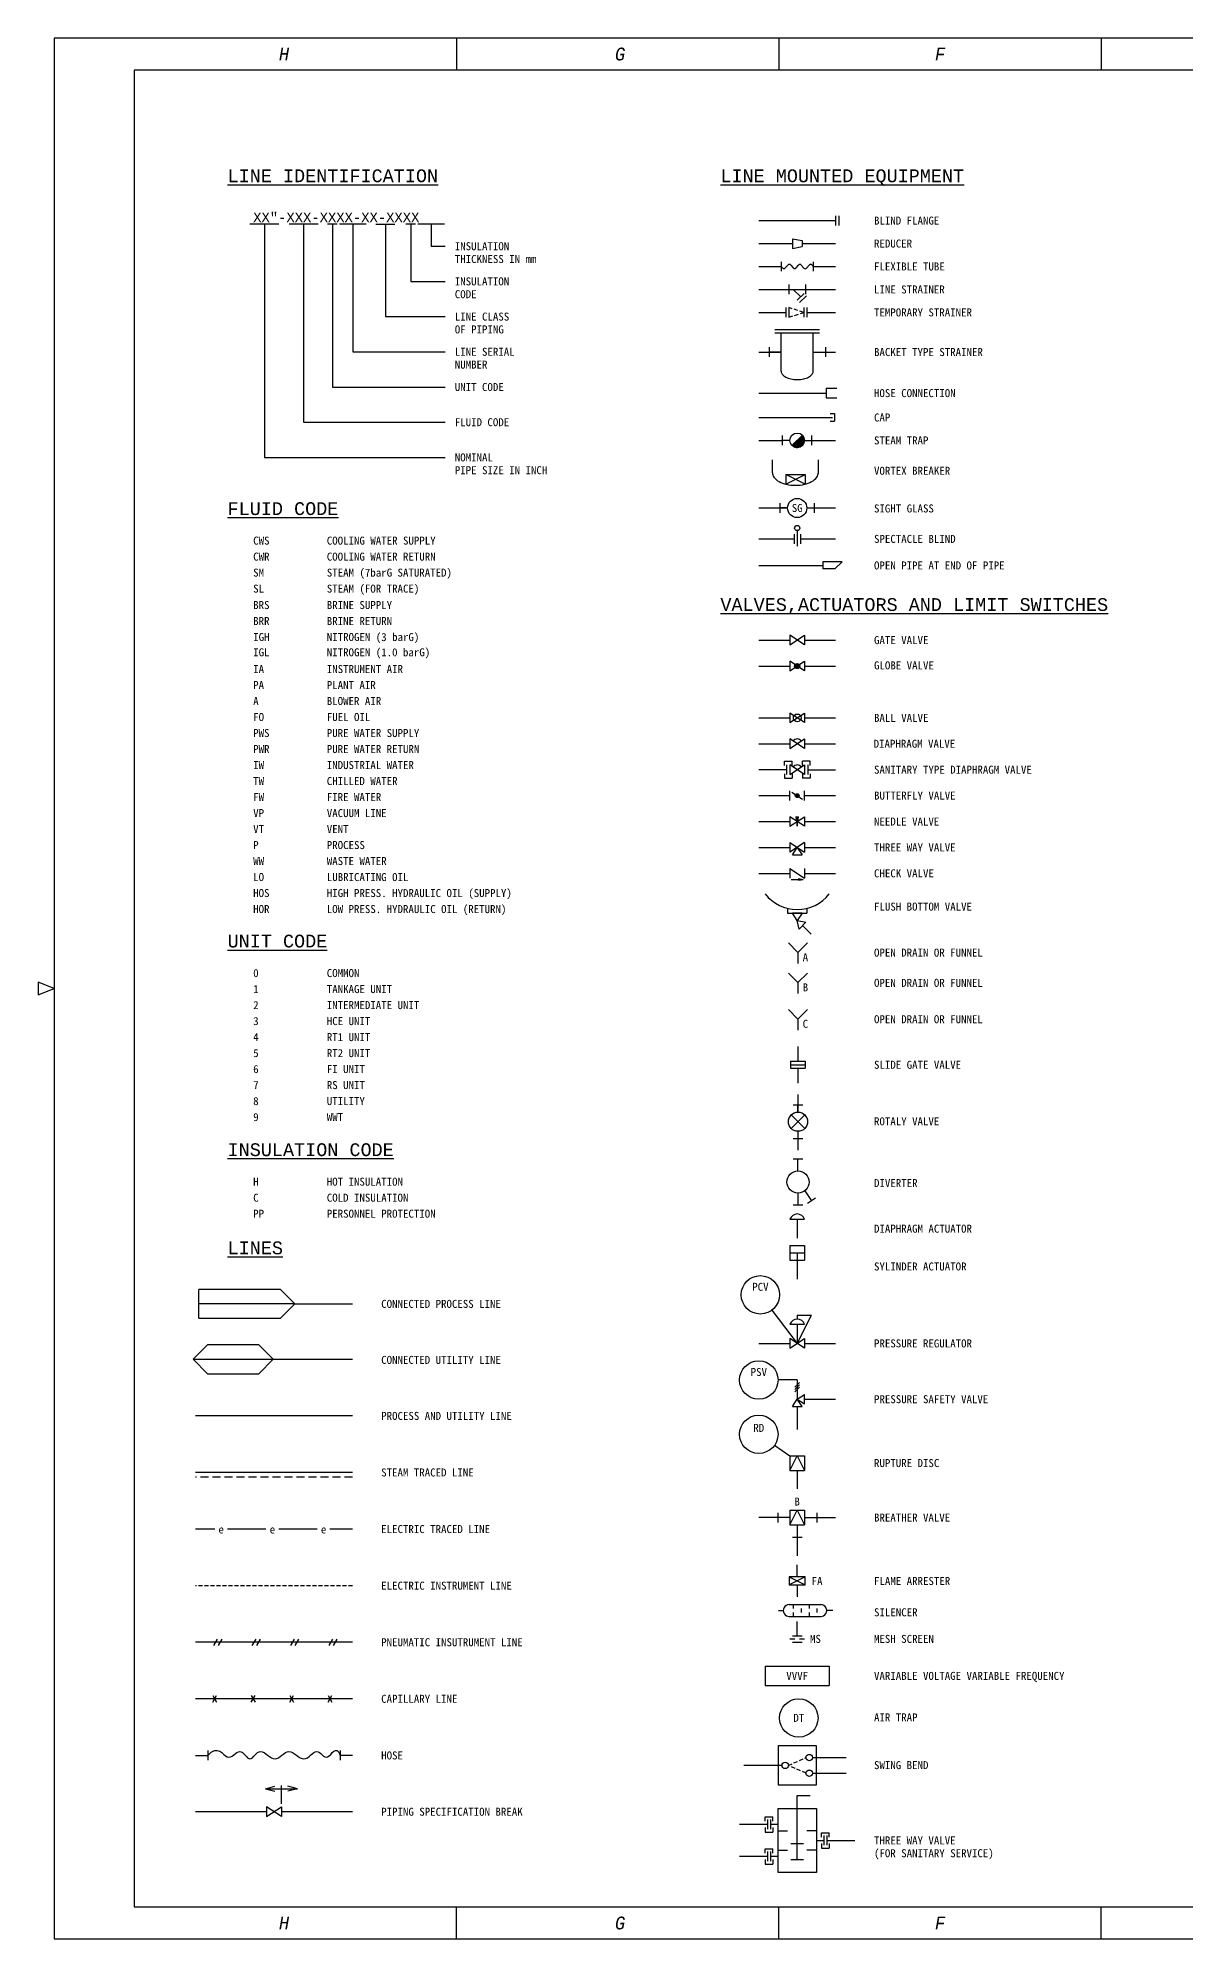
# Model space of a CAD drawing. Extents: x -2 to 849, y 6 to 600.
# Drawn here: x -2 to 356, y 6 to 600 of the extents above; entities that cross this region are included whole.
import ezdxf
from ezdxf.enums import TextEntityAlignment as Align

# ---------------------------------------------------------------- set-up
doc = ezdxf.new("R2010")
doc.units = 0
doc.header["$LTSCALE"] = 10
doc.header["$MEASUREMENT"] = 0
doc.linetypes.add('HIDDEN', pattern=[0.375, 0.25, -0.125])
doc.linetypes.add('HIDDEN2', pattern=[0.1875, 0.125, -0.0625])
doc.layers.get('0').update_dxf_attribs({"linetype": 'CONTINUOUS'})
for name, color, linetype in [('INST', 4, 'HIDDEN2'), ('L100_9', 1, 'CONTINUOUS'), ('TRACE', 1, 'HIDDEN')]:
    doc.layers.add(name, color=color, linetype=linetype)
doc.styles.add('25NOTE', font='SimSun.ttf', dxfattribs={"width": 0.75})
doc.styles.add('35NOTE', font='monotxt', dxfattribs={"height": 3.5})
doc.styles.add('40NOTE', font='monotxt', dxfattribs={"height": 4})
doc.styles.get("Standard").update_dxf_attribs({"font": 'monotxt'})

msp = doc.modelspace()

# ---------------------------------------------------------------- linework, layer by layer
for p, q in [((64, 542), (73, 542)), ((68.5, 542), (68.5, 469)), ((76.27, 542), (85.27, 542)), ((80.77, 542), (80.77, 480)), ((88.24, 542), (91.24, 542)), ((89.74, 542), (89.74, 491)), ((91.94, 542), (100.3, 542)), ((96.12, 542), (96.12, 502)), ((103.3, 541.9), (109.29, 541.9)), ((106.3, 541.9), (106.3, 513)), ((112.74, 542), (115.74, 542)), ((114.24, 542), (114.24, 524)), ((116.44, 542), (124.8, 542)), ((120.62, 542), (120.62, 535)), ((223, 543), (247, 543)), ((247, 544.5), (247, 541.5)), ((248, 544.5), (248, 541.5)), ((120.62, 535), (125, 535)), ((223, 535.83), (233.5, 535.83)), ((233.5, 537.33), (236.5, 536.73)), ((233.5, 537.33), (233.5, 534.33)), ((233.5, 534.33), (236.5, 534.93)), ((236.5, 536.73), (236.5, 534.93)), ((236.5, 535.83), (247, 535.83)), ((230, 530.16), (230, 527.16)), ((231.29, 528.21), (232.04, 529.1)), ((232.96, 529.1), (233.71, 528.21)), ((234.63, 528.21), (235.37, 529.1)), ((236.29, 529.1), (237.12, 528.12)), ((237.88, 528.12), (238.71, 529.1)), ((239.63, 529.1), (240, 528.66)), ((240, 530.16), (240, 527.16)), ((114.24, 524), (125, 524)), ((223, 528.66), (230, 528.66)), ((230, 528.66), (230.37, 528.21)), ((232.4, 522.98), (232.4, 519.98)), ((237.6, 522.98), (237.6, 519.98)), ((240, 528.66), (247, 528.66)), ((223, 521.48), (247, 521.48)), ((232.4, 521.48), (237.6, 521.48)), ((233.79, 521.48), (236.09, 519.18)), ((235.03, 518.12), (237.15, 520.25)), ((235.74, 517.42), (237.86, 519.54)), ((106.3, 513), (125, 513)), ((223, 514.31), (231.42, 514.31)), ((231.42, 515.81), (231.42, 512.81)), ((232.42, 515.81), (232.42, 512.81)), ((232.42, 515.81), (232.42, 512.81)), ((237.02, 515.81), (237.02, 512.81)), ((237.02, 515.81), (237.02, 512.81)), ((238.02, 515.81), (238.02, 512.81)), ((238.02, 514.31), (247, 514.31)), ((228, 508.92), (242, 508.92)), ((228, 507.92), (242, 507.92)), ((230, 495.92), (230, 507.92)), ((240, 495.92), (240, 507.92)), ((96.12, 502), (125, 502)), ((223, 501.92), (230, 501.92)), ((226.2, 503.42), (226.2, 500.42)), ((230, 501.92), (226.2, 501.92)), ((240, 501.92), (247, 501.92)), ((240, 501.92), (243.8, 501.92)), ((243.8, 503.42), (243.8, 500.42)), ((89.74, 491), (125, 491)), ((223, 489.09), (244, 489.09)), ((244, 490.59), (247.4, 490.59)), ((244, 490.59), (244, 487.59)), ((244, 487.59), (247.4, 487.59)), ((223, 481.48), (246, 481.48)), ((245.3, 482.68), (246.7, 482.68)), ((246.7, 482.68), (246.7, 480.28)), ((80.77, 480), (125, 480)), ((230.4, 472.81), (230.4, 475.81)), ((233.37, 472.69), (236.63, 475.94)), ((233.52, 472.69), (236.62, 475.8)), ((233.66, 472.69), (236.62, 475.65)), ((233.81, 472.7), (236.61, 475.5)), ((233.97, 472.72), (236.6, 475.34)), ((239.6, 472.81), (239.6, 475.81)), ((245.3, 480.28), (246.7, 480.28)), ((223, 474.31), (230.4, 474.31)), ((232.7, 474.31), (230.4, 474.31)), ((234.13, 472.74), (236.58, 475.18)), ((234.3, 472.76), (236.55, 475.01)), ((234.48, 472.8), (236.51, 474.83)), ((234.67, 472.85), (236.46, 474.64)), ((234.88, 472.92), (236.39, 474.43)), ((235.12, 473.02), (236.29, 474.19)), ((235.44, 473.2), (236.12, 473.87)), ((237.3, 474.31), (239.6, 474.31)), ((239, 474.31), (247, 474.31)), ((68.5, 469), (125, 469)), ((227.26, 464.23), (227.26, 468.26)), ((231.44, 463.64), (237.44, 463.64)), ((231.44, 463.64), (231.44, 460.64)), ((237.44, 460.64), (231.44, 463.64)), ((231.44, 460.64), (237.44, 463.64)), ((237.44, 463.64), (237.44, 460.64)), ((241.61, 464.23), (241.61, 468.26)), ((223, 453.2), (231.7, 453.2)), ((229.7, 451.7), (229.7, 454.7)), ((232, 453.2), (229.7, 453.2)), ((238, 453.2), (240.3, 453.2)), ((238.3, 453.2), (247, 453.2)), ((240.3, 454.7), (240.3, 451.7)), ((235, 446.14), (235, 441.29)), ((223, 443.54), (234, 443.54)), ((234, 445.04), (234, 442.04)), ((236, 445.04), (236, 442.04)), ((236, 443.54), (247, 443.54)), ((223, 435.24), (243, 435.24)), ((249, 436.34), (243, 436.34)), ((243, 436.34), (243, 434.14)), ((246.8, 434.14), (243, 434.14)), ((249, 436.34), (246.8, 434.14)), ((223, 411.91), (232.7, 411.91)), ((232.7, 413.41), (232.7, 410.41)), ((232.7, 410.41), (237.3, 413.41)), ((237.3, 410.41), (232.7, 413.41)), ((237.3, 413.41), (237.3, 410.41)), ((237.3, 411.91), (247, 411.91)), ((232.7, 402.31), (237.3, 405.31)), ((237.3, 402.31), (232.7, 405.31)), ((232.7, 405.31), (232.7, 402.31)), ((237.3, 405.31), (237.3, 402.31)), ((223, 403.81), (232.7, 403.81)), ((237.3, 403.81), (247, 403.81)), ((223, 387.62), (232.7, 387.62)), ((232.7, 389.12), (232.7, 386.12)), ((232.7, 386.12), (237.3, 389.12)), ((237.3, 386.12), (232.7, 389.12)), ((237.3, 389.12), (237.3, 386.12)), ((237.3, 387.62), (247, 387.62)), ((232.7, 381.02), (232.7, 378.02)), ((237.3, 378.02), (232.7, 381.02)), ((232.7, 378.02), (237.3, 381.02)), ((237.3, 381.02), (237.3, 378.02)), ((223, 379.52), (232.7, 379.52)), ((237.3, 379.52), (247, 379.52)), ((231.7, 371.42), (223, 371.42)), ((230.98, 374.09), (233.38, 374.09)), ((230.98, 372.69), (230.98, 374.09)), ((230.98, 370.15), (230.98, 368.75)), ((230.98, 368.75), (233.38, 368.75)), ((231.7, 372.92), (231.7, 369.92)), ((232.7, 372.92), (232.7, 369.92)), ((237.3, 369.92), (232.7, 372.92)), ((232.7, 369.92), (237.3, 372.92)), ((232.7, 372.92), (232.7, 369.92)), ((233.38, 372.69), (233.38, 374.09)), ((233.38, 370.15), (233.38, 368.75)), ((239.02, 374.09), (236.62, 374.09)), ((236.62, 372.69), (236.62, 374.09)), ((236.62, 370.15), (236.62, 368.75)), ((239.02, 368.75), (236.62, 368.75)), ((237.3, 372.92), (237.3, 369.92)), ((237.3, 372.92), (237.3, 369.92)), ((238.3, 372.92), (238.3, 369.92)), ((238.3, 371.42), (247, 371.42)), ((239.02, 372.69), (239.02, 374.09)), ((239.02, 370.15), (239.02, 368.75)), ((223, 363.33), (232.7, 363.33)), ((232.7, 361.83), (232.7, 364.83)), ((233.3, 364.43), (236.7, 362.22)), ((237.3, 361.83), (237.3, 364.83)), ((237.3, 363.33), (247, 363.33)), ((232.7, 353.73), (237.3, 356.73)), ((237.3, 353.73), (232.7, 356.73)), ((232.7, 356.73), (232.7, 353.73)), ((234.6, 356.73), (235, 353.73)), ((234.6, 356.73), (235.4, 356.73)), ((234.71, 356.63), (235, 354.49)), ((234.71, 356.63), (235.29, 356.63)), ((234.83, 356.53), (235.17, 356.53)), ((234.83, 356.53), (235, 355.24)), ((234.94, 356.43), (235, 356)), ((234.94, 356.43), (235.06, 356.43)), ((235, 353.73), (235.4, 356.73)), ((235, 354.49), (235.29, 356.63)), ((235, 355.24), (235.17, 356.53)), ((235, 356), (235.06, 356.43)), ((237.3, 356.73), (237.3, 353.73)), ((223, 355.23), (232.7, 355.23)), ((237.3, 355.23), (247, 355.23)), ((223, 347.13), (232.7, 347.13)), ((237.3, 348.63), (232.7, 345.63)), ((232.7, 348.63), (237.3, 345.63)), ((232.7, 348.63), (232.7, 345.63)), ((233.5, 344.83), (235, 347.13)), ((233.5, 344.83), (236.5, 344.83)), ((235, 347.13), (236.5, 344.83)), ((237.3, 348.63), (237.3, 345.63)), ((237.3, 347.13), (247, 347.13)), ((223, 339.03), (232.7, 339.03)), ((232.7, 340.53), (237.3, 337.53)), ((232.7, 340.53), (232.7, 337.53)), ((237.3, 340.53), (237.3, 337.53)), ((237.3, 339.03), (247, 339.03)), ((233.1, 337.16), (236.9, 337.16)), ((235.4, 337.42), (235.4, 336.9)), ((235.4, 337.42), (236.9, 337.16)), ((235.4, 337.36), (235.77, 337.36)), ((235.4, 337.26), (236.33, 337.26)), ((235.4, 336.9), (236.9, 337.16)), ((235.4, 337.06), (236.33, 337.06)), ((235.4, 336.96), (235.77, 336.96)), ((232, 328.08), (232, 326.63)), ((238, 328.08), (238, 326.63)), ((232, 326.63), (238, 326.63)), ((235, 324.33), (233.5, 326.63)), ((236.5, 326.63), (233.5, 326.63)), ((236.5, 326.63), (235, 324.33)), ((235.57, 321.64), (235, 324.33)), ((235, 324.33), (237.69, 323.76)), ((235.57, 321.64), (237.69, 323.76)), ((236.63, 322.7), (239.35, 319.98)), ((235.24, 314.32), (232.24, 317.29)), ((235.24, 314.32), (238.24, 317.29)), ((235.24, 314.32), (235.24, 310.89)), ((235.24, 304.88), (232.24, 307.85)), ((235.24, 304.88), (238.24, 307.85)), ((235.24, 304.88), (235.24, 301.45)), ((235.24, 293.5), (232.24, 296.48)), ((235.24, 293.5), (238.24, 296.48)), ((235.24, 293.5), (235.24, 290.08)), ((232.94, 280.31), (232.94, 278.11)), ((232.94, 280.31), (237.54, 280.31)), ((232.94, 279.21), (237.54, 279.21)), ((235.24, 284.9), (235.24, 280.31)), ((237.54, 280.31), (237.54, 278.11)), ((232.94, 278.11), (237.54, 278.11)), ((235.24, 278.11), (235.24, 273.51)), ((235.24, 269.96), (235.24, 264.42)), ((233.22, 263.44), (237.26, 259.4)), ((233.22, 259.4), (237.26, 263.44)), ((233.74, 266.72), (236.74, 266.72)), ((235.24, 264.42), (235.24, 266.72)), ((236.74, 256.12), (233.74, 256.12)), ((235.24, 258.42), (235.24, 252.55)), ((235.24, 258.42), (235.24, 256.12)), ((233.74, 249.83), (236.74, 249.83)), ((235.24, 246.03), (235.24, 249.83)), ((235.24, 239.13), (235.24, 235.33)), ((237.37, 239.87), (239.49, 236.71)), ((236.74, 235.33), (233.74, 235.33)), ((240.74, 237.55), (238.24, 235.88)), ((232.7, 230.99), (237.3, 230.99)), ((235, 230.99), (235, 224.99)), ((232.7, 222.78), (237.3, 222.78)), ((232.7, 222.78), (232.7, 218.18)), ((232.7, 220.48), (237.3, 220.48)), ((235, 220.48), (235, 212.18)), ((237.3, 222.78), (237.3, 218.18)), ((232.7, 218.18), (237.3, 218.18)), ((73.5, 209), (48, 209)), ((48, 200), (48, 209)), ((78, 204.5), (73.5, 209)), ((78, 204.5), (48, 204.5)), ((73.5, 200), (78, 204.5)), ((78, 204.5), (96, 204.5)), ((227.12, 202.55), (235, 192.15)), ((48, 200), (73.5, 200)), ((232.7, 198.15), (237.3, 198.15)), ((235, 192.15), (239.5, 200.95)), ((235, 200.95), (239.5, 200.95)), ((235, 200.95), (235, 199.75)), ((235, 198.15), (235, 192.15)), ((50.75, 191.68), (46.25, 187.18)), ((66.75, 191.68), (50.75, 191.68)), ((66.75, 191.68), (71.25, 187.18)), ((223, 192.15), (232.7, 192.15)), ((232.7, 193.65), (232.7, 190.65)), ((232.7, 190.65), (237.3, 193.65)), ((237.3, 190.65), (232.7, 193.65)), ((237.3, 193.65), (237.3, 190.65)), ((237.3, 192.15), (247, 192.15)), ((46.25, 187.18), (71.25, 187.18)), ((46.25, 187.18), (50.75, 182.68)), ((71.25, 187.18), (66.75, 182.68)), ((71.25, 187.18), (96, 187.18)), ((50.75, 182.68), (66.75, 182.68)), ((235, 180.72), (229, 180.72)), ((234.25, 178.47), (235.75, 179.97)), ((234.25, 177.72), (235.75, 179.22)), ((234.25, 176.97), (235.75, 178.47)), ((235, 180.72), (235, 174.72)), ((233.5, 172.42), (235, 174.72)), ((233.5, 172.42), (236.5, 172.42)), ((235, 174.72), (237.3, 176.22)), ((235, 174.72), (237.3, 173.22)), ((236.5, 172.42), (235, 174.72)), ((235, 172.42), (235, 165.28)), ((237.3, 173.22), (237.3, 176.22)), ((237.3, 174.72), (247, 174.72)), ((96, 169.5), (47, 169.5)), ((227.94, 160.35), (232.7, 157.06)), ((232.7, 157.06), (237.3, 157.06)), ((232.7, 157.06), (232.7, 152.46)), ((237.3, 157.06), (237.3, 152.46)), ((96, 151.82), (47, 151.82)), ((232.7, 152.46), (237.3, 152.46)), ((235, 152.46), (235, 146.76)), ((232.7, 137.73), (223, 137.73)), ((228.9, 139.23), (228.9, 136.23)), ((232.7, 137.73), (228.9, 137.73)), ((232.7, 140.03), (237.3, 140.03)), ((232.7, 140.03), (232.7, 135.43)), ((237.3, 140.03), (237.3, 135.43)), ((237.3, 137.73), (247, 137.73)), ((237.3, 137.73), (241.1, 137.73)), ((241.1, 139.23), (241.1, 136.23)), ((53, 134.13), (47, 134.13)), ((69, 134.13), (57, 134.13)), ((85, 134.13), (73, 134.13)), ((96, 134.13), (89, 134.13)), ((232.7, 135.43), (237.3, 135.43)), ((233.5, 131.63), (236.5, 131.63)), ((235, 135.43), (235, 125.73)), ((235, 135.43), (235, 131.63)), ((237.5, 119.16), (232.5, 116.66)), ((232.5, 119.16), (237.5, 116.66)), ((232.5, 119.16), (232.5, 116.66)), ((237.5, 119.16), (232.5, 119.16)), ((235, 119.16), (235, 122.91)), ((237.5, 116.66), (237.5, 119.16)), ((232.5, 116.66), (237.5, 116.66)), ((235, 116.66), (235, 112.91)), ((229.17, 108.68), (230.71, 108.68)), ((232.49, 110.56), (242.51, 110.56)), ((233.77, 110.54), (233.77, 109.33)), ((233.77, 108.1), (233.77, 106.82)), ((236.26, 109.33), (236.26, 108.08)), ((238.76, 110.54), (238.76, 109.33)), ((238.76, 108.1), (238.76, 106.82)), ((241.14, 109.31), (241.14, 108.08)), ((244.12, 108.79), (246.1, 108.79)), ((232.49, 106.81), (242.51, 106.81)), ((235, 100.82), (235, 105.21)), ((96, 98.77), (47, 98.77)), ((52.72, 97.77), (53.88, 99.77)), ((54.12, 97.77), (55.28, 99.77)), ((64.72, 97.77), (65.88, 99.77)), ((66.12, 97.77), (67.28, 99.77)), ((76.72, 97.77), (77.88, 99.77)), ((78.12, 97.77), (79.28, 99.77)), ((88.72, 97.77), (89.88, 99.77)), ((90.12, 97.77), (91.28, 99.77)), ((232.7, 99.82), (234.25, 99.82)), ((233.5, 100.82), (236.5, 100.82)), ((233.5, 98.82), (236.5, 98.82)), ((235.75, 99.82), (237.3, 99.82)), ((225, 91.26), (225, 85.26)), ((225, 91.26), (245, 91.26)), ((245, 91.26), (245, 85.26)), ((225, 85.26), (245, 85.26)), ((96, 81.09), (47, 81.09)), ((52.42, 82.09), (53.58, 80.09)), ((52.42, 80.09), (53.58, 82.09)), ((64.42, 82.09), (65.58, 80.09)), ((64.42, 80.09), (65.58, 82.09)), ((76.42, 82.09), (77.58, 80.09)), ((76.42, 80.09), (77.58, 82.09)), ((88.42, 82.09), (89.58, 80.09)), ((88.42, 80.09), (89.58, 82.09)), ((241.06, 66.42), (229, 66.42)), ((229, 66.42), (229, 54.19)), ((241.06, 54.19), (241.06, 66.42)), ((47, 63.4), (50.8, 63.4)), ((50.8, 64.9), (50.8, 61.9)), ((50.8, 63.4), (51.92, 64.44)), ((51.92, 64.44), (52.91, 64.93)), ((52.91, 64.93), (53.77, 64.98)), ((53.77, 64.98), (54.53, 64.73)), ((54.53, 64.73), (55.2, 64.28)), ((55.2, 64.28), (55.81, 63.74)), ((55.81, 63.74), (56.38, 63.25)), ((56.38, 63.25), (56.92, 62.92)), ((56.92, 62.92), (57.44, 62.82)), ((57.44, 62.82), (57.96, 62.94)), ((57.96, 62.94), (58.47, 63.21)), ((58.47, 63.21), (58.97, 63.57)), ((58.97, 63.57), (59.45, 63.96)), ((59.45, 63.96), (59.93, 64.31)), ((59.93, 64.31), (60.39, 64.57)), ((60.39, 64.57), (60.83, 64.67)), ((60.83, 64.67), (61.26, 64.57)), ((61.26, 64.57), (61.68, 64.3)), ((61.68, 64.3), (62.08, 63.93)), ((62.08, 63.93), (62.48, 63.5)), ((62.48, 63.5), (62.87, 63.07)), ((62.87, 63.07), (63.25, 62.7)), ((63.25, 62.7), (63.62, 62.43)), ((63.62, 62.43), (64, 62.33)), ((64, 62.33), (64.38, 62.43)), ((64.38, 62.43), (64.76, 62.7)), ((64.76, 62.7), (65.14, 63.07)), ((65.14, 63.07), (65.54, 63.5)), ((65.54, 63.5), (65.96, 63.93)), ((65.96, 63.93), (66.39, 64.3)), ((66.39, 64.3), (66.85, 64.57)), ((66.85, 64.57), (67.33, 64.67)), ((67.33, 64.67), (67.85, 64.57)), ((67.85, 64.57), (68.39, 64.3)), ((68.39, 64.3), (68.95, 63.93)), ((68.95, 63.93), (69.52, 63.5)), ((69.52, 63.5), (70.1, 63.07)), ((70.1, 63.07), (70.68, 62.7)), ((70.68, 62.7), (71.26, 62.43)), ((71.26, 62.43), (71.83, 62.33)), ((71.83, 62.33), (72.39, 62.43)), ((72.39, 62.43), (72.93, 62.7)), ((72.93, 62.7), (73.47, 63.07)), ((73.47, 63.07), (74, 63.5)), ((74, 63.5), (74.53, 63.93)), ((74.53, 63.93), (75.07, 64.3)), ((75.07, 64.3), (75.61, 64.57)), ((75.61, 64.57), (76.17, 64.67)), ((76.17, 64.67), (76.74, 64.57)), ((76.74, 64.57), (77.32, 64.3)), ((77.32, 64.3), (77.91, 63.93)), ((77.91, 63.93), (78.5, 63.5)), ((78.5, 63.5), (79.09, 63.07)), ((79.09, 63.07), (79.68, 62.7)), ((79.68, 62.7), (80.26, 62.43)), ((80.26, 62.43), (80.83, 62.33)), ((80.83, 62.33), (81.39, 62.43)), ((81.39, 62.43), (81.93, 62.7)), ((81.93, 62.7), (82.45, 63.07)), ((82.45, 63.07), (82.96, 63.5)), ((82.96, 63.5), (83.45, 63.93)), ((83.45, 63.93), (83.93, 64.3)), ((83.93, 64.3), (84.39, 64.57)), ((84.39, 64.57), (84.83, 64.67)), ((84.83, 64.67), (85.26, 64.57)), ((85.26, 64.57), (85.68, 64.31)), ((85.68, 64.31), (86.1, 63.96)), ((86.1, 63.96), (86.51, 63.57)), ((86.51, 63.57), (86.93, 63.21)), ((86.93, 63.21), (87.35, 62.94)), ((87.35, 62.94), (87.79, 62.82)), ((87.79, 62.82), (88.25, 62.92)), ((88.25, 62.92), (88.73, 63.25)), ((88.73, 63.25), (89.23, 63.74)), ((89.23, 63.74), (89.73, 64.28)), ((89.73, 64.28), (90.24, 64.73)), ((90.24, 64.73), (90.75, 64.98)), ((90.75, 64.98), (91.25, 64.93)), ((91.25, 64.93), (91.74, 64.44)), ((91.74, 64.44), (92.2, 63.4)), ((92.2, 64.9), (92.2, 61.9)), ((96, 63.4), (92.2, 63.4)), ((230.26, 60.29), (218.32, 60.29)), ((239.77, 62.74), (250.32, 62.74)), ((68.8, 53), (71.8, 53.8)), ((73.8, 48.31), (73.8, 54)), ((78.8, 53), (75.8, 53.8)), ((229, 54.19), (241.06, 54.19)), ((239.77, 57.85), (250.32, 57.85)), ((68.8, 53), (78.8, 53)), ((68.8, 53), (71.8, 52.2)), ((78.8, 53), (75.8, 52.2)), ((235, 30.84), (235, 50.84)), ((235, 50.84), (239, 50.84)), ((69.2, 45.81), (47, 45.81)), ((69.2, 47.31), (69.2, 44.31)), ((69.2, 44.31), (73.8, 47.31)), ((73.8, 44.31), (69.2, 47.31)), ((73.8, 47.31), (73.8, 44.31)), ((96, 45.81), (73.8, 45.81)), ((225.7, 41.84), (217, 41.84)), ((225, 44.22), (227.4, 44.22)), ((225, 42.82), (225, 44.22)), ((225.7, 43.34), (225.7, 40.34)), ((226.7, 43.34), (226.7, 40.34)), ((226.7, 43.34), (226.7, 40.34)), ((229, 41.84), (226.7, 41.84)), ((227.4, 42.82), (227.4, 44.22)), ((229, 46.84), (241, 46.84)), ((229, 26.84), (229, 46.84)), ((241, 46.84), (241, 26.84)), ((225, 40.86), (225, 39.46)), ((225, 39.46), (227.4, 39.46)), ((227.4, 40.86), (227.4, 39.46)), ((229, 39.84), (232, 39.84)), ((233, 35.84), (237, 35.84)), ((241, 39.84), (238, 39.84)), ((241, 36.84), (243.3, 36.84)), ((242.6, 39.22), (245, 39.22)), ((242.6, 37.82), (242.6, 39.22)), ((242.6, 35.86), (242.6, 34.46)), ((243.3, 38.34), (243.3, 35.34)), ((243.3, 38.34), (243.3, 35.34)), ((244.3, 38.34), (244.3, 35.34)), ((244.3, 36.84), (253, 36.84)), ((245, 37.82), (245, 39.22)), ((245, 35.86), (245, 34.46)), ((225.7, 31.84), (217, 31.84)), ((225, 34.22), (227.4, 34.22)), ((225, 32.82), (225, 34.22)), ((225, 30.86), (225, 29.46)), ((225.7, 33.34), (225.7, 30.34)), ((226.7, 33.34), (226.7, 30.34)), ((226.7, 33.34), (226.7, 30.34)), ((229, 31.84), (226.7, 31.84)), ((227.4, 32.82), (227.4, 34.22)), ((227.4, 30.86), (227.4, 29.46)), ((229, 33.84), (232, 33.84)), ((233, 30.84), (237, 30.84)), ((241, 33.84), (238, 33.84)), ((242.6, 34.46), (245, 34.46)), ((225, 29.46), (227.4, 29.46)), ((241, 26.84), (229, 26.84))]:
    msp.add_line(p, q)
at = {"linetype": 'HIDDEN2'}
for p, q in [((237.02, 514.31), (232.42, 515.81)), ((232.42, 512.81), (237.02, 514.31))]:
    msp.add_line(p, q, dxfattribs=at)
for points in [[(232.7, 152.46), (235, 157.06), (237.3, 152.46)], [(232.7, 135.43), (235, 140.03), (237.3, 135.43)]]:
    msp.add_lwpolyline(points)
for centre, radius in [((235, 474.31), 2.3), ((235, 453.2), 3), ((235, 446.94), 0.8), ((235, 403.81), 0.8), ((235, 403.81), 0.7), ((235, 403.81), 0.6), ((235, 403.81), 0.5), ((235, 403.81), 0.4), ((235, 403.81), 0.3), ((235, 403.81), 0.2), ((235, 403.81), 0.1), ((235, 403.81), 0.0375), ((235, 387.62), 1.2), ((235, 363.33), 0.6), ((235, 363.33), 0.5), ((235, 363.33), 0.4), ((235, 363.33), 0.3), ((235, 363.33), 0.2), ((235, 363.33), 0.1), ((235.24, 261.42), 3), ((235.24, 242.58), 3.45), ((223.5, 207.33), 6), ((223, 180.72), 6), ((223, 163.76), 6), ((235.5, 75.11), 6), ((231.26, 60.29), 1), ((238.77, 62.74), 1), ((238.77, 57.85), 1)]:
    msp.add_circle(centre, radius)
for centre, radius, start, end in [((232.5, 528.72), 0.6, 39.99988, 140.0001), ((235.83, 528.72), 0.6, 39.99941, 139.9996), ((239.17, 528.72), 0.6, 39.99941, 139.9996), ((230.83, 528.6), 0.6, 219.9999, 319.9996), ((234.17, 528.6), 0.6, 219.9999, 320.0001), ((237.5, 528.44), 0.5, 219.9996, 320.0004), ((231.41, 495.92), 1.41, 180, 218.74836), ((233.11, 497.29), 3.59, 218.74836, 242.7004), ((234.25, 499.49), 6.08, 242.7004, 257.93252), ((235, 502.99), 9.66, 257.93252, 270), ((235, 502.99), 9.66, 270, 282.06748), ((235.75, 499.49), 6.08, 282.06748, 297.2996), ((236.89, 497.29), 3.59, 297.2996, 321.25164), ((238.59, 495.92), 1.41, 321.25164, 0), ((235, 474.31), 2.2, 227.605, 42.39496), ((235, 474.31), 2.1, 230.4675, 39.53247), ((235, 474.31), 2, 233.6324, 36.36765), ((235, 474.31), 1.9, 237.162, 32.838), ((235, 474.31), 1.8, 241.1403, 28.85965), ((235, 474.31), 1.7, 245.6846, 24.31537), ((235, 474.31), 1.6, 250.9675, 19.03251), ((235, 474.31), 1.5, 257.2615, 12.73841), ((235, 474.31), 1.4, 265.0467, 4.95342), ((235, 474.31), 1.3, 275.3452, 354.6548), ((235, 474.31), 1.2, 291.56, 338.4401), ((229.53, 464.23), 2.26, 180, 217.01886), ((239.35, 464.23), 2.26, 322.98114, 0), ((231.86, 465.99), 5.19, 217.01886, 241.21985), ((233.42, 468.82), 8.41, 241.21985, 257.18177), ((234.44, 473.3), 13.02, 257.18177, 270), ((234.44, 473.3), 13.02, 270, 282.81823), ((235.46, 468.82), 8.41, 282.81823, 298.78015), ((237.01, 465.99), 5.19, 298.78015, 322.98114), ((235, 379.52), 1.5, 33.1109, 146.8887), ((235, 371.42), 1.5, 33.1109, 146.8887), ((235, 340.37), 12.64, 217.73433, 322.26567), ((235, 230.14), 2.45, 20.35098, 159.649), ((235, 197.3), 2.45, 20.35086, 159.6491), ((232.51, 108.68), 1.86, 90.31055, 272.06374), ((242.37, 108.68), 1.86, 267.93626, 89.68945)]:
    msp.add_arc(centre, radius, start, end)
at = {"layer": 'INST'}
for p, q in [((96, 116.45), (47, 116.45)), ((232.26, 60.29), (237.77, 62.74)), ((237.77, 57.85), (232.26, 60.29))]:
    msp.add_line(p, q, dxfattribs=at)
at = {"layer": 'L100_9', "color": 1, "linetype": 'Continuous'}
for p, q in [((833.76, 590.05), (27.76, 590.05)), ((27.76, 590.05), (27.76, 16.05)), ((27.76, 16.05), (833.76, 16.05))]:
    msp.add_line(p, q, dxfattribs=at)
for points in [[(2.76, 6.05), (843.76, 6.05), (843.76, 600.05), (2.76, 600.05), (2.76, 6.05)], [(128.51, 600.05), (128.51, 590.05)], [(229.26, 600.05), (229.26, 590.05)], [(330.01, 600.05), (330.01, 590.05)], [(128.51, 6.05), (128.51, 16.05)], [(229.26, 6.05), (229.26, 16.05)], [(330.01, 6.05), (330.01, 16.05)]]:
    msp.add_lwpolyline(points, dxfattribs=at)
at = {"layer": 'L100_9'}
msp.add_lwpolyline([(2.76, 303.05), (-2.24, 305.05), (-2.24, 301.05), (2.76, 303.05)], dxfattribs=at)
at = {"layer": 'TRACE'}
msp.add_line((96, 150.32), (47, 150.32), dxfattribs=at)

# ---------------------------------------------------------------- texts
for s, height, style, p in [('%%ULINE IDENTIFICATION', 4, '40NOTE', (57, 557)), ('%%ULINE MOUNTED EQUIPMENT', 4, '40NOTE', (211, 557)), ('XX"-XXX-XXXX-XX-XXXX', 3, '35NOTE', (65, 544)), ('BLIND FLANGE', 2.5, '25NOTE', (259, 543)), ('INSULATION', 2.5, '25NOTE', (128, 535)), ('REDUCER', 2.5, '25NOTE', (259, 535.83)), ('THICKNESS IN mm', 2.5, '25NOTE', (128, 531)), ('FLEXIBLE TUBE', 2.5, '25NOTE', (259, 528.66)), ('INSULATION', 2.5, '25NOTE', (128, 524)), ('LINE STRAINER', 2.5, '25NOTE', (259, 521.48)), ('CODE', 2.5, '25NOTE', (128, 520)), ('LINE CLASS', 2.5, '25NOTE', (128, 513)), ('TEMPORARY STRAINER', 2.5, '25NOTE', (259, 514.31)), ('OF PIPING', 2.5, '25NOTE', (128, 509)), ('NUMBER', 2.5, '25NOTE', (128, 498)), ('LINE SERIAL', 2.5, '25NOTE', (128, 502)), ('BACKET TYPE STRAINER', 2.5, '25NOTE', (259, 501.92)), ('UNIT CODE', 2.5, '25NOTE', (128, 491)), ('HOSE CONNECTION', 2.5, '25NOTE', (259, 489.09)), ('FLUID CODE', 2.5, '25NOTE', (128, 480)), ('CAP', 2.5, '25NOTE', (259, 481.48)), ('STEAM TRAP', 2.5, '25NOTE', (259, 474.31)), ('NOMINAL', 2.5, '25NOTE', (128, 469)), ('PIPE SIZE IN INCH', 2.5, '25NOTE', (128, 465)), ('VORTEX BREAKER', 2.5, '25NOTE', (259, 464.82)), ('%%UFLUID CODE', 4, '40NOTE', (57, 453)), ('SIGHT GLASS', 2.5, '25NOTE', (259, 453.05)), ('CWS', 2.5, '25NOTE', (65, 443)), ('COOLING WATER SUPPLY', 2.5, '25NOTE', (88, 443)), ('SPECTACLE BLIND', 2.5, '25NOTE', (259, 443.54)), ('SM', 2.5, '25NOTE', (65, 433)), ('CWR', 2.5, '25NOTE', (65, 438)), ('STEAM (7barG SATURATED)', 2.5, '25NOTE', (88, 433)), ('COOLING WATER RETURN', 2.5, '25NOTE', (88, 438)), ('OPEN PIPE AT END OF PIPE', 2.5, '25NOTE', (259, 435.24)), ('SL', 2.5, '25NOTE', (65, 428)), ('STEAM (FOR TRACE)', 2.5, '25NOTE', (88, 428)), ('BRS', 2.5, '25NOTE', (65, 422.87)), ('BRINE SUPPLY', 2.5, '25NOTE', (88, 422.87)), ('%%UVALVES,ACTUATORS AND LIMIT SWITCHES', 4, '40NOTE', (211, 423.02)), ('BRR', 2.5, '25NOTE', (65, 417.87)), ('BRINE RETURN', 2.5, '25NOTE', (88, 417.87)), ('IGH', 2.5, '25NOTE', (65, 412.87)), ('NITROGEN (3 barG)', 2.5, '25NOTE', (88, 412.87)), ('GATE VALVE', 2.5, '25NOTE', (259, 411.91)), ('IGL', 2.5, '25NOTE', (65, 408.1)), ('IA', 2.5, '25NOTE', (65, 402.87)), ('NITROGEN (1.0 barG)', 2.5, '25NOTE', (88, 408.1)), ('INSTRUMENT AIR', 2.5, '25NOTE', (88, 402.87)), ('GLOBE VALVE', 2.5, '25NOTE', (259, 404.02)), ('PA', 2.5, '25NOTE', (65, 397.87)), ('PLANT AIR', 2.5, '25NOTE', (88, 397.87)), ('A', 2.5, '25NOTE', (65, 392.87)), ('BLOWER AIR', 2.5, '25NOTE', (88, 392.87)), ('FO', 2.5, '25NOTE', (65, 387.87)), ('FUEL OIL', 2.5, '25NOTE', (88, 387.87)), ('BALL VALVE', 2.5, '25NOTE', (259, 387.62)), ('PWS', 2.5, '25NOTE', (65, 382.87)), ('PURE WATER SUPPLY', 2.5, '25NOTE', (88, 382.87)), ('DIAPHRAGM VALVE', 2.5, '25NOTE', (258.88, 379.53)), ('PWR', 2.5, '25NOTE', (65, 377.87)), ('PURE WATER RETURN', 2.5, '25NOTE', (88, 377.87)), ('TW', 2.5, '25NOTE', (65, 367.87)), ('IW', 2.5, '25NOTE', (65, 372.87)), ('CHILLED WATER', 2.5, '25NOTE', (88, 367.87)), ('INDUSTRIAL WATER', 2.5, '25NOTE', (88, 372.87)), ('SANITARY TYPE DIAPHRAGM VALVE', 2.5, '25NOTE', (259, 371.42)), ('FW', 2.5, '25NOTE', (65, 362.87)), ('FIRE WATER', 2.5, '25NOTE', (88, 362.87)), ('BUTTERFLY VALVE', 2.5, '25NOTE', (259, 363.33)), ('VP', 2.5, '25NOTE', (65, 357.87)), ('VACUUM LINE', 2.5, '25NOTE', (88, 357.87)), ('NEEDLE VALVE', 2.5, '25NOTE', (259, 355.23)), ('VT', 2.5, '25NOTE', (65, 352.87)), ('VENT', 2.5, '25NOTE', (88, 352.87)), ('P', 2.5, '25NOTE', (65, 347.87)), ('PROCESS', 2.5, '25NOTE', (88, 347.87)), ('THREE WAY VALVE', 2.5, '25NOTE', (259, 347.13)), ('WW', 2.5, '25NOTE', (65, 342.87)), ('LO', 2.5, '25NOTE', (65, 337.87)), ('WASTE WATER', 2.5, '25NOTE', (88, 342.87)), ('LUBRICATING OIL', 2.5, '25NOTE', (88, 337.87)), ('CHECK VALVE', 2.5, '25NOTE', (259, 339.03)), ('HOS', 2.5, '25NOTE', (65, 332.87)), ('HIGH PRESS. HYDRAULIC OIL (SUPPLY)', 2.5, '25NOTE', (88, 332.87)), ('HOR', 2.5, '25NOTE', (65, 327.87)), ('LOW PRESS. HYDRAULIC OIL (RETURN)', 2.5, '25NOTE', (88, 327.87)), ('FLUSH BOTTOM VALVE', 2.5, '25NOTE', (259, 328.63)), ('%%UUNIT CODE', 4, '40NOTE', (57, 317.87)), ('OPEN DRAIN OR FUNNEL', 2.5, '25NOTE', (259, 314.26)), ('0', 2.5, '25NOTE', (65, 307.87)), ('COMMON', 2.5, '25NOTE', (88, 307.87)), ('A', 2.5, '25NOTE', (236.71, 312.83)), ('1', 2.5, '25NOTE', (65, 302.87)), ('TANKAGE UNIT', 2.5, '25NOTE', (88, 302.87)), ('B', 2.5, '25NOTE', (236.71, 303.39)), ('OPEN DRAIN OR FUNNEL', 2.5, '25NOTE', (259, 304.82)), ('2', 2.5, '25NOTE', (65, 297.87)), ('INTERMEDIATE UNIT', 2.5, '25NOTE', (88, 297.87)), ('3', 2.5, '25NOTE', (65, 292.87)), ('HCE UNIT', 2.5, '25NOTE', (88, 292.87)), ('C', 2.5, '25NOTE', (236.71, 292.02)), ('OPEN DRAIN OR FUNNEL', 2.5, '25NOTE', (259, 293.45)), ('4', 2.5, '25NOTE', (65, 287.87)), ('RT1 UNIT', 2.5, '25NOTE', (88, 287.87)), ('5', 2.5, '25NOTE', (65, 282.87)), ('RT2 UNIT', 2.5, '25NOTE', (88, 282.87)), ('SLIDE GATE VALVE', 2.5, '25NOTE', (259, 279.21)), ('6', 2.5, '25NOTE', (65, 277.87)), ('7', 2.5, '25NOTE', (65, 272.87)), ('RS UNIT', 2.5, '25NOTE', (88, 272.87)), ('FI UNIT', 2.5, '25NOTE', (88, 277.87)), ('8', 2.5, '25NOTE', (65, 267.87)), ('UTILITY', 2.5, '25NOTE', (88, 267.87)), ('9', 2.5, '25NOTE', (65, 262.87)), ('WWT', 2.5, '25NOTE', (88, 262.87)), ('ROTALY VALVE', 2.5, '25NOTE', (259, 261.54)), ('%%UINSULATION CODE', 4, '40NOTE', (57, 252.68)), ('H', 2.5, '25NOTE', (65, 242.68)), ('HOT INSULATION', 2.5, '25NOTE', (88, 242.68)), ('C', 2.5, '25NOTE', (65, 237.68)), ('COLD INSULATION', 2.5, '25NOTE', (88, 237.68)), ('DIVERTER', 2.5, '25NOTE', (259, 242.25)), ('PP', 2.5, '25NOTE', (65, 232.68)), ('PERSONNEL PROTECTION', 2.5, '25NOTE', (88, 232.68)), ('DIAPHRAGM ACTUATOR', 2.5, '25NOTE', (259, 228)), ('%%ULINES', 4, '40NOTE', (57, 222)), ('SYLINDER ACTUATOR', 2.5, '25NOTE', (259, 216.19)), ('CONNECTED PROCESS LINE', 2.5, '25NOTE', (105, 204.5)), ('PRESSURE REGULATOR', 2.5, '25NOTE', (259, 192.15)), ('CONNECTED UTILITY LINE', 2.5, '25NOTE', (105, 187)), ('PRESSURE SAFETY VALVE', 2.5, '25NOTE', (259, 174.72)), ('PROCESS AND UTILITY LINE', 2.5, '25NOTE', (105, 169.5)), ('RUPTURE DISC', 2.5, '25NOTE', (259, 154.76)), ('STEAM TRACED LINE', 2.5, '25NOTE', (105, 151.82)), ('BREATHER VALVE', 2.5, '25NOTE', (259, 137.73)), ('ELECTRIC TRACED LINE', 2.5, '25NOTE', (105, 134.13)), ('FA', 2.5, '25NOTE', (239.5, 117.91)), ('FLAME ARRESTER', 2.5, '25NOTE', (259, 117.91)), ('ELECTRIC INSTRUMENT LINE', 2.5, '25NOTE', (105, 116.45)), ('SILENCER', 2.5, '25NOTE', (259, 108.13)), ('MS', 2.5, '25NOTE', (239, 99.82)), ('MESH SCREEN', 2.5, '25NOTE', (259, 99.82)), ('PNEUMATIC INSUTRUMENT LINE', 2.5, '25NOTE', (105, 98.77)), ('VARIABLE VOLTAGE VARIABLE FREQUENCY', 2.5, '25NOTE', (259, 88.26)), ('CAPILLARY LINE', 2.5, '25NOTE', (105, 81.09)), ('AIR TRAP', 2.5, '25NOTE', (259, 75.29)), ('HOSE', 2.5, '25NOTE', (105, 63.4)), ('SWING BEND', 2.5, '25NOTE', (259, 60.37)), ('PIPING SPECIFICATION BREAK', 2.5, '25NOTE', (105, 45.81)), ('THREE WAY VALVE', 2.5, '25NOTE', (259, 36.84)), ('(FOR SANITARY SERVICE)', 2.5, '25NOTE', (259, 32.84))]:
    msp.add_text(s, height=height, dxfattribs=dict(style=style)).set_placement(p, align=Align.MIDDLE_LEFT)
at = {"style": '25NOTE'}
for s, p in [('SG', (235, 453.2)), ('PCV', (223.5, 209.83)), ('PSV', (223, 183.22)), ('RD', (223, 165.76)), ('B', (235, 142.73)), ('e', (55, 134)), ('e', (71, 134)), ('e', (87, 134)), ('VVVF', (235, 88.26)), ('DT', (235.5, 75.15))]:
    msp.add_text(s, height=2.5, dxfattribs=at).set_placement(p, align=Align.MIDDLE)
at = {"layer": 'L100_9', "color": 1, "linetype": 'Continuous', "oblique": 10.00002, "width": 1.2}
for s, p, p2 in [('H', (72.76, 593.05), (75.96, 593.05)), ('G', (177.76, 593.05), (180.96, 593.05)), ('F', (277.76, 593.05), (280.96, 593.05)), ('H', (72.76, 9.05), (75.96, 9.05)), ('G', (177.76, 9.05), (180.96, 9.05)), ('F', (277.76, 9.05), (280.96, 9.05))]:
    msp.add_text(s, height=4, dxfattribs=at).set_placement(p, p2, align=Align.FIT)

doc.saveas('drawing.dxf')
